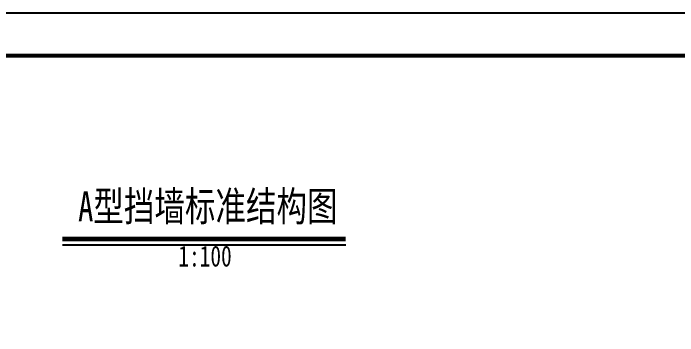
# Model space of a CAD drawing. Extents: x 4283 to 40403, y 1134 to 1764.
# Drawn here: x 4350.2 to 4461.5, y 1379.3 to 1433.3 of the extents above; entities that cross this region are included whole.
import ezdxf
from ezdxf.enums import TextEntityAlignment as Align

# ---------------------------------------------------------------- set-up
doc = ezdxf.new("R2010")
doc.units = 0
doc.layers.add('0-文字 0.15', color=7, linetype='Continuous', lineweight=15)
for name, color, linetype in [('PUB_TITLE', 4, 'Continuous'), ('S-MODIFY', 4, 'Continuous'), ('THIN', 7, 'Continuous'), ('华泽绵阳图框', 7, 'Continuous')]:
    doc.layers.add(name, color=color, linetype=linetype)
doc.styles.add('0-仿宋国标', font='', dxfattribs={"width": 0.75})
doc.styles.get('0-仿宋国标').set_extended_font_data('仿宋_GB2312')

msp = doc.modelspace()

# ---------------------------------------------------------------- linework, layer by layer
at = {"layer": '0-文字 0.15', "lineweight": 50, "const_width": 0.75}
msp.add_lwpolyline([(4358.46, 1395.48), (4405.91, 1395.48)], dxfattribs=at)
at = {"layer": 'PUB_TITLE'}
msp.add_lwpolyline([(4282.53, 1136.33), (4702.53, 1136.33), (4702.53, 1433.33), (4282.53, 1433.33)], close=True, dxfattribs=at)
at = {"layer": 'S-MODIFY'}
msp.add_lwpolyline([(4282.53, 1136.33), (4702.53, 1136.33), (4702.53, 1433.33), (4282.53, 1433.33)], close=True, dxfattribs=at)
at = {"layer": 'THIN'}
msp.add_lwpolyline([(4358.46, 1394.51), (4405.91, 1394.51)], dxfattribs=at)
at = {"layer": '华泽绵阳图框', "color": 7, "const_width": 0.707}
msp.add_lwpolyline([(4300.21, 1143.4), (4695.46, 1143.4), (4695.46, 1426.23), (4300.21, 1426.23)], close=True, dxfattribs=at)

# ---------------------------------------------------------------- texts
at = {"layer": '0-文字 0.15', "style": '0-仿宋国标', "width": 0.75}
msp.add_text('A型挡墙标准结构图', height=5, dxfattribs=at).set_placement((4382.82, 1401.06), align=Align.MIDDLE)
msp.add_text('1:100', height=3.5, dxfattribs=at).set_placement((4377.89, 1389.82), align=Align.BOTTOM_LEFT)

doc.saveas('drawing.dxf')
